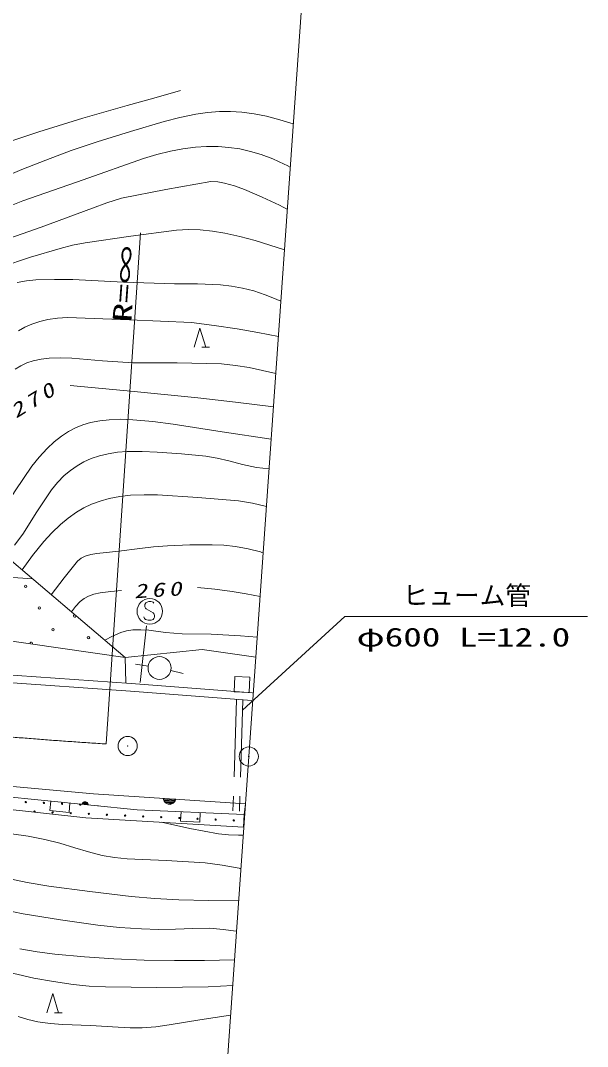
# Model space of a CAD drawing. Units: millimetres, scale not verified. Extents: x 73814 to 713814, y -8528 to 351472.
# Drawn here: x 499304 to 543505, y 210639 to 290582 of the extents above; entities that cross this region are included whole.
import ezdxf
from ezdxf.enums import TextEntityAlignment as Align

# ---------------------------------------------------------------- set-up
doc = ezdxf.new("R2010")
doc.units = ezdxf.units.MM
doc.header["$LTSCALE"] = 1000
doc.linetypes.add('DASHED', pattern=[7.5, 6, -1.5])
doc.linetypes.add('LONG_DASHED_DOTTED', pattern=[15.25, 12, -1.5, 0.25, -1.5])
for name, color, linetype, lineweight in [('S-BGD', 7, 'Continuous', 13), ('S-BGD-HTXT', 6, 'Continuous', 13), ('S-BMK', 2, 'LONG_DASHED_DOTTED', 13)]:
    doc.layers.add(name, color=color, linetype=linetype, lineweight=lineweight)
doc.styles.add('ＭＳ ゴシック', font='')
doc.styles.get('ＭＳ ゴシック').set_extended_font_data('MS Gothic')

# ---------------------------------------------------------------- blocks, each defined once
blk = doc.blocks.new('BUHIN48')
at = {"color": 7, "linetype": 'Continuous', "lineweight": 13}
blk.add_lwpolyline([(310, 645), (255, 705), (180, 740), (75, 760), (-80, 760), (-210, 725), (-320, 650), (-385, 540), (-390, 425), (-385, 350), (-345, 250), (-275, 195), (270, -120), (330, -210), (370, -335), (360, -455), (325, -550), (255, -640), (100, -685), (-130, -685), (-230, -670), (-325, -625), (-405, -550), (-475, -435)], dxfattribs=at)
blk.add_circle((0, 0), 995, dxfattribs=at)
blk = doc.blocks.new('BUHIN49')
at = {"color": 7, "linetype": 'Continuous', "lineweight": 13}
blk.add_circle((0, 0), 896, dxfattribs=at)
blk = doc.blocks.new('BUHIN50')
at = {"color": 7, "linetype": 'Continuous', "lineweight": 13}
blk.add_line((146, -746), (746, -746), dxfattribs=at)
blk.add_lwpolyline([(-458, -746), (0, 750), (458, -746)], dxfattribs=at)
blk = doc.blocks.new('BUHIN52')
at = {"color": 2, "linetype": 'Continuous', "lineweight": 13}
for radius in [746, 22.5]:
    blk.add_circle((0, 0), radius, dxfattribs=at)

msp = doc.modelspace()

# ---------------------------------------------------------------- linework, layer by layer
at = {"layer": 'S-BGD'}
for p, q in [((491216, 254759), (507451, 240947)), ((500234, 247087), (492080, 247574)), ((509131, 243411), (508626, 238996)), ((507451, 240947), (495572, 242673)), ((507451, 240947), (513459, 241568)), ((513459, 241568), (517646, 240987)), ((507451, 240947), (507520, 239013)), ((509251, 240271), (508263, 240427)), ((511017, 239927), (511990, 239699)), ((507880, 238320), (495206, 239225)), ((495253, 239823), (507924, 238918)), ((516020, 239461), (515968, 238280)), ((517179, 239411), (516020, 239461)), ((517128, 238230), (517179, 239411)), ((517345, 237596), (507880, 238320)), ((507924, 238918), (517391, 238194)), ((515968, 238280), (517128, 238230)), ((490895, 231593), (505004, 230313)), ((508389, 229090), (496442, 230285)), ((496442, 230285), (508389, 229090)), ((505004, 230313), (516837, 229545)), ((504107, 229550), (504580, 229503)), ((504570, 229535), (504122, 229580)), ((504144, 229609), (504553, 229568)), ((504534, 229601), (504172, 229637)), ((504205, 229666), (504506, 229635)), ((504451, 229672), (504265, 229691)), ((511390, 229836), (510442, 229898)), ((510463, 229834), (511361, 229775)), ((511320, 229716), (510499, 229769)), ((510540, 229703), (511266, 229656)), ((511202, 229598), (510598, 229637)), ((510711, 229567), (511083, 229543)), ((516837, 229545), (516752, 228720)), ((504406, 228464), (495816, 229403)), ((516752, 228720), (508389, 229090)), ((508389, 229090), (516752, 228720)), ((516752, 228720), (516695, 227725)), ((516695, 227725), (504406, 228464))]:
    msp.add_line(p, q, dxfattribs=at)
at = {"layer": 'S-BGD', "linetype": 'DASHED'}
for p, q in [((516146, 237647), (515869, 229002)), ((516646, 237631), (516368, 228986))]:
    msp.add_line(p, q, dxfattribs=at)
at = {"layer": 'S-BGD'}
for points in [[(498557, 281190), (500725, 281911), (504151, 282962), (507617, 283963), (509690, 284543), (511766, 285119)], [(497559, 278182), (499407, 278977), (501272, 279714), (503258, 280444), (505270, 281120), (507867, 281946), (510509, 282723), (511736, 283036), (512982, 283291), (513890, 283421), (514813, 283493), (515681, 283496), (516560, 283438), (517515, 283312), (518471, 283125), (519524, 282854), (520570, 282532)], [(498306, 276053), (499482, 276525), (504190, 278160), (508894, 279825), (509936, 280147), (510996, 280412), (511961, 280595), (512935, 280719), (513815, 280773), (514705, 280767), (515556, 280701), (516410, 280572), (517243, 280387), (518058, 280143), (518969, 279796), (519859, 279393), (520092, 279279), (520333, 279159)], [(496876, 273083), (500919, 274493), (504923, 275954), (506034, 276372), (507171, 276735), (510644, 277420), (514151, 278050), (514680, 278016), (515215, 277920), (515997, 277695), (516767, 277411), (518141, 276830), (519487, 276196), (519791, 276047), (520103, 275891)], [(497763, 271372), (500091, 272136), (502401, 272831), (503362, 273071), (504342, 273252), (507903, 273784), (511476, 274257), (512389, 274294), (513302, 274270), (514263, 274177), (515222, 274025), (516409, 273765), (517592, 273445), (518742, 273089), (519879, 272704)], [(499044, 270170), (499765, 270297), (500504, 270365), (501956, 270412), (503379, 270399), (507322, 270206), (511301, 270072), (513098, 270061), (514887, 269990), (515748, 269895), (516610, 269739), (517498, 269508), (518370, 269219), (518985, 268982), (519598, 268723)], [(499154, 266411), (499649, 266698), (500179, 266935), (500798, 267139), (501434, 267284), (502191, 267387), (502961, 267430), (507804, 267268), (512630, 267045), (514413, 266827), (516201, 266546), (517805, 266261), (519404, 265957)], [(498897, 263405), (499336, 263682), (499806, 263903), (500301, 264068), (500909, 264201), (501538, 264277), (502419, 264306), (503297, 264275), (505689, 264063), (508076, 263912), (511517, 263899), (514973, 263825), (516055, 263714), (517137, 263542), (518172, 263323), (519200, 263069)], [(503181, 262137), (508167, 261663), (513131, 261189), (516074, 260851), (519018, 260472)], [(496348, 250393), (497013, 251163), (497636, 251977), (498887, 253931), (500192, 255856), (500763, 256562), (501390, 257240), (501926, 257742), (502509, 258205), (503037, 258552), (503594, 258846), (504168, 259076), (504773, 259253), (505493, 259395), (506223, 259477), (507137, 259508), (508057, 259479), (509629, 259333), (511194, 259128), (515018, 258538), (518841, 257969)], [(498830, 249700), (499477, 250561), (500565, 252294), (501712, 254004), (502192, 254583), (502716, 255120), (503194, 255530), (503708, 255891), (504248, 256197), (504824, 256454), (505470, 256670), (506142, 256830), (506875, 256943), (507624, 256998), (508793, 256999), (509970, 256940), (511864, 256821), (513741, 256642), (514642, 256484), (515544, 256265), (516618, 255982), (517701, 255760), (518183, 255695), (518678, 255647)], [(499427, 247773), (500250, 248890), (501130, 249982), (501755, 250668), (502432, 251321), (503029, 251818), (503659, 252265), (504235, 252604), (504847, 252894), (505521, 253141), (506218, 253331), (507048, 253489), (507888, 253587), (508941, 253631), (509989, 253616), (513136, 253419), (516286, 253161), (517383, 252962), (518471, 252703)], [(501704, 245836), (502696, 247158), (503753, 248467), (504030, 248677), (504344, 248839), (504780, 248979), (505247, 249065), (506960, 249223), (508605, 249433), (509671, 249568), (510757, 249644), (512494, 249716), (514246, 249727), (515164, 249690), (516075, 249593), (517044, 249411), (518005, 249170), (518111, 249140), (518218, 249110)], [(513105, 246406), (514452, 246281), (515794, 246097), (516889, 245909), (517977, 245698)], [(503281, 244494), (503602, 244925), (503958, 245302), (504256, 245537), (504595, 245728), (505030, 245888), (505506, 245997), (506337, 246099), (507179, 246164)], [(505865, 242296), (506486, 242623), (507119, 242889), (507578, 243022), (508059, 243096), (508678, 243113), (509309, 243068), (510615, 242904), (511915, 242801), (514177, 242754), (516442, 242648), (517098, 242592), (517754, 242530)], [(501669, 229762), (501594, 229016), (503087, 228867), (503161, 229613)], [(511821, 228938), (511788, 228189), (513286, 228123), (513319, 228872)], [(490658, 228096), (492086, 227844), (493520, 227652), (496068, 227465), (498607, 227218), (499902, 227024), (501188, 226771), (502362, 226476), (503529, 226120), (504599, 225793), (505681, 225526), (506644, 225366), (507618, 225265), (510669, 225137), (513698, 224950), (515021, 224771), (516338, 224533), (516407, 224519), (516485, 224503)], [(510303, 228109), (512515, 227625), (514741, 227199), (515523, 227118), (516309, 227096), (516489, 227098), (516668, 227102)], [(488985, 226006), (493531, 224861), (498108, 223770), (499810, 223419), (501524, 223127), (504715, 222702), (507921, 222335), (509780, 222169), (511643, 222063), (513969, 222002), (516309, 221994)], [(497227, 221442), (499517, 220979), (502418, 220511), (505336, 220101), (507033, 219920), (508747, 219797), (510066, 219758), (511386, 219779), (512726, 219842), (514071, 219846), (515093, 219760), (516121, 219613), (516131, 219612), (516141, 219610)], [(499239, 218240), (500597, 218004), (501977, 217825), (504283, 217618), (506589, 217470), (508945, 217374), (511311, 217337), (513647, 217348), (515984, 217386)], [(496210, 216928), (500353, 215973), (501877, 215691), (503411, 215468), (504663, 215342), (505919, 215277), (509928, 215246), (513933, 215275), (514889, 215328), (515844, 215395)], [(499128, 212964), (499883, 212738), (500655, 212570), (501628, 212427), (502605, 212345), (504760, 212272), (506919, 212138), (507856, 212081), (508801, 212084), (509841, 212174), (510890, 212326), (513282, 212724), (515682, 213085)]]:
    msp.add_lwpolyline(points, dxfattribs=at)
for points in [[(504091, 229520), (504117, 229575), (504150, 229621), (504204, 229671), (504262, 229695), (504322, 229708), (504400, 229700), (504456, 229676), (504508, 229640), (504551, 229581), (504576, 229529), (504589, 229470)], [(511419, 229897), (511372, 229785), (511308, 229691), (511204, 229588), (511090, 229535), (510970, 229505), (510816, 229515), (510701, 229560), (510595, 229627), (510505, 229743), (510451, 229845), (510421, 229962)]]:
    msp.add_lwpolyline(points, close=True, dxfattribs=at)
for centre, radius in [((499705, 246497), 99.5), ((500772, 244806), 99.5), ((501839, 243114), 99.5), ((504598, 242490), 99.5), ((499714, 229681), 49.8), ((501127, 229619), 49.8), ((502540, 229556), 49.8), ((501802, 228881), 49.8), ((503215, 228818), 49.8), ((504628, 228756), 49.8), ((506040, 228694), 49.8), ((507453, 228631), 49.8), ((508866, 228569), 49.8), ((510279, 228506), 49.8), ((511692, 228444), 49.8), ((513105, 228381), 49.8), ((514517, 228319), 49.8), ((515930, 228256), 49.8)]:
    msp.add_circle(centre, radius, dxfattribs=at)
for centre, radius, start, end in [((503531, 244182), 99.5, 89.72837, 9.49011), ((500148, 242047), 99.5, 328.88058, 194.5794), ((503952, 229494), 49.8, 120.8698, 47.70906), ((500389, 228943), 49.8, 300.556, 226.97194), ((505365, 229431), 49.8, 224.93356, 303.6453)]:
    msp.add_arc(centre, radius, start, end, dxfattribs=at)
at = {"layer": 'S-BGD-HTXT'}
for p, q in [((515232, 206694), (521260, 292328)), ((508649, 274045), (505975, 234212)), ((516610, 236841), (524584, 244151)), ((524584, 244151), (543505, 244151))]:
    msp.add_line(p, q, dxfattribs=at)
at = {"layer": 'S-BMK'}
msp.add_arc((530891, 625218), 391800, 260.4429, 266.35378, dxfattribs=at)

# ---------------------------------------------------------------- block references
at = {"layer": 'S-BGD'}
for name, p in [('BUHIN50', (513294, 265866)), ('BUHIN48', (509383, 244546)), ('BUHIN49', (510140, 240131)), ('BUHIN50', (501814, 214018))]:
    msp.add_blockref(name, p, dxfattribs=at)
at = {"layer": 'S-BMK'}
for p in [(507659, 234054), (517100, 233235)]:
    msp.add_blockref('BUHIN52', p, dxfattribs=at)

# ---------------------------------------------------------------- texts
at = {"layer": 'S-BGD', "char_height": 1100, "attachment_point": 7, "style": 'ＭＳ ゴシック'}
for s, insert, rotation in [('\\T1.33;\\W1.35;\\Q15;270', (498958, 259535), 31.5), ('\\T1.33;\\W1.35;\\Q15;260', (508188, 245542), 3.5)]:
    msp.add_mtext(s, dxfattribs=dict(at, insert=insert, rotation=rotation))
at = {"layer": 'S-BGD-HTXT', "style": 'ＭＳ ゴシック', "width": 1.5}
msp.add_text('R=∞', height=1466, rotation=85.9, dxfattribs=at).set_placement((508374, 267001), align=Align.BOTTOM_LEFT)
at = {"layer": 'S-BGD-HTXT', "style": 'ＭＳ ゴシック'}
msp.add_text('ヒューム管', height=1466, dxfattribs=at).set_placement((529100, 244613), align=Align.BOTTOM_LEFT)
at = {"layer": 'S-BGD-HTXT', "style": 'ＭＳ ゴシック', "width": 1.45}
msp.add_text('φ600 L=12.0', height=1466, dxfattribs=at).set_placement((525500, 241362), align=Align.BOTTOM_LEFT)

doc.saveas('drawing.dxf')
